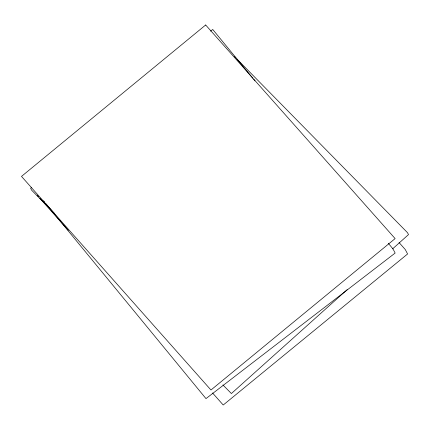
<?xml version="1.0" encoding="UTF-8"?>
<svg xmlns="http://www.w3.org/2000/svg" width="430" height="430" viewBox="0 0 430 430"><rect width="100%" height="100%" fill="white"/><g stroke="black" fill="none" stroke-linecap="round" stroke-linejoin="round"><path stroke-width="0.64" d="M347.182 289.643L231.383 393.552L222.923 384.936M392.547 248.916L408.5 234.592L407.506 232.689L236.882 58.985M31.605 187.399L30.627 188.27L31.621 190.173L54.185 213.146M210.625 31.132L212.753 29.493L252.824 78.287M234.533 56.593L235.946 58.028M399.056 242.531L405.286 249.561L407.597 253.974L223.229 405.012L212.549 392.966M37.173 195.198L38.512 196.709M39.845 198.214L68.332 230.335M253.678 79.324L254.958 80.883M388.381 243.348L393.068 249.056L395.148 253.06L205.986 398.61L46.134 203.965M43.575 200.848L44.43 201.885M205.664 24.988L21.5 176.402L210.963 390.01L395.127 238.591L205.664 24.988"/></g></svg>
